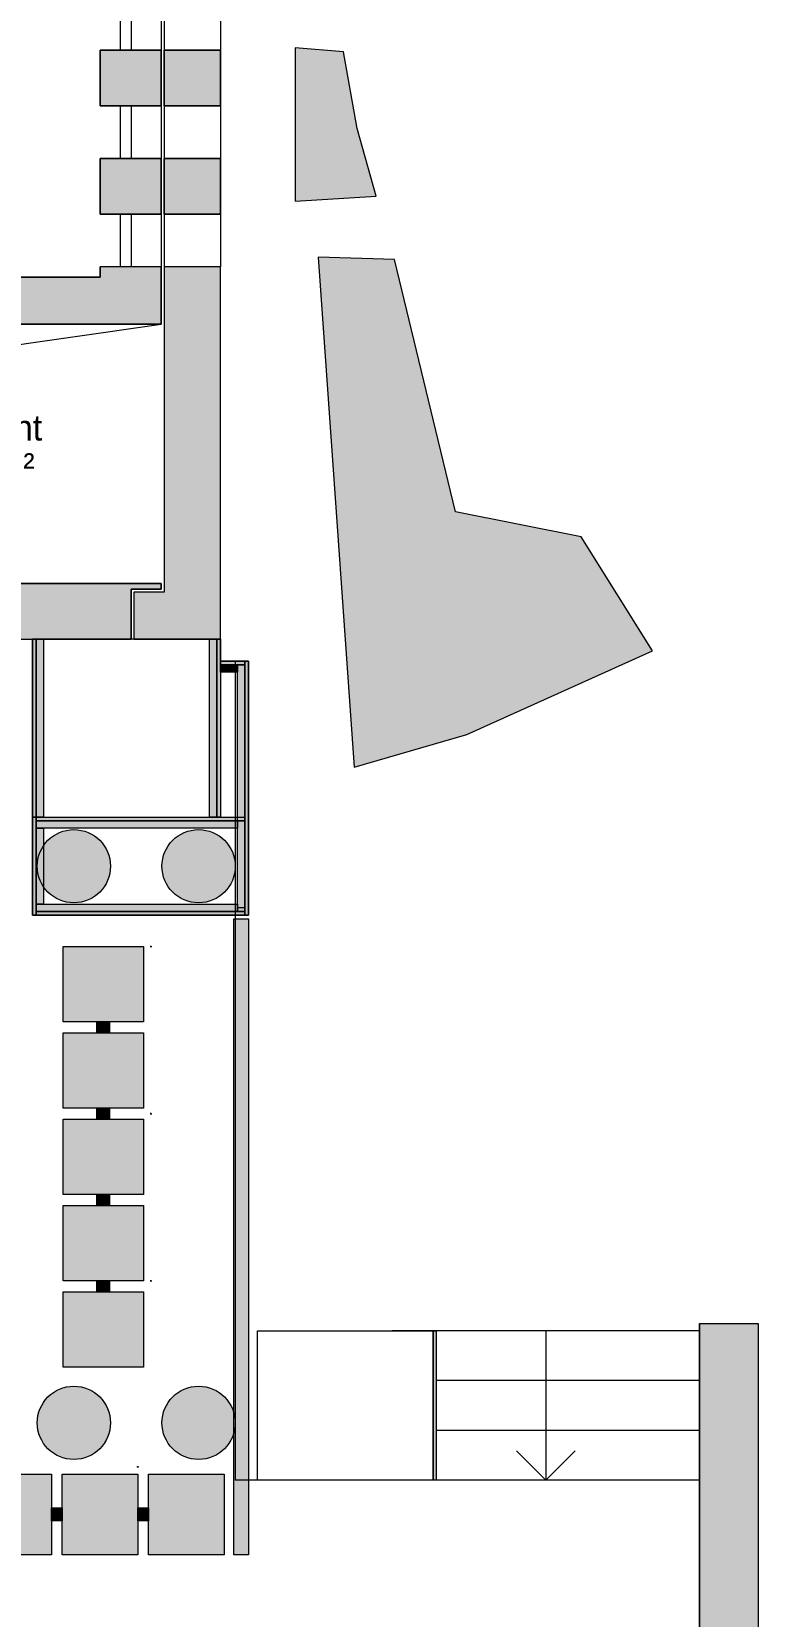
# Model space of a CAD drawing. Header units: inches. Extents: x 50200 to 250609, y 23637 to 115190.
# Drawn here: x 203055 to 208013, y 88071 to 98886 of the extents above; entities that cross this region are included whole.
import ezdxf

# ---------------------------------------------------------------- set-up
doc = ezdxf.new("R2010")
doc.units = ezdxf.units.IN
doc.header["$LTSCALE"] = 200
doc.header["$MEASUREMENT"] = 0
doc.header["$PDMODE"] = 34
doc.header["$PDSIZE"] = 5
doc.linetypes.add('Standardmuster', pattern=[0])
doc.linetypes.add('Volllinie', pattern=[0])
doc.layers.add('Grundebene', color=7, linetype='Continuous')
doc.styles.add('ARIAL', font='arial.ttf', dxfattribs={"height": 0.2})

# ---------------------------------------------------------------- blocks, each defined once
blk = doc.blocks.new('Color_Area-1B8E')
at = {"layer": 'Grundebene', "true_color": 0x000000, "transparency": 33554687}
blk.add_hatch(color=18, dxfattribs=at).paths.add_polyline_path([(207613, 90070), (208013, 90070), (208013, 85760), (207613, 85760)], flags=0)
at = {"layer": 'Grundebene', "color": 18, "linetype": 'Volllinie', "lineweight": 13, "true_color": 0x000000}
for p, q in [((207613, 90070), (208013, 90070)), ((207613, 85760), (207613, 90070)), ((208013, 90070), (208013, 85760)), ((208013, 85760), (207613, 85760))]:
    blk.add_line(p, q, dxfattribs=at)
blk = doc.blocks.new('Color_Area-1C85')
at = {"layer": 'Grundebene', "true_color": 0x000000, "transparency": 33554687}
blk.add_hatch(color=18, dxfattribs=at).paths.add_polyline_path([(203819, 92642), (203819, 92127), (203269, 92127), (203269, 92642)], flags=0)
at = {"layer": 'Grundebene', "color": 18, "linetype": 'Volllinie', "lineweight": 13, "true_color": 0x000000}
for p, q in [((203269, 92127), (203269, 92642)), ((203269, 92642), (203819, 92642)), ((203819, 92642), (203819, 92127)), ((203819, 92127), (203269, 92127))]:
    blk.add_line(p, q, dxfattribs=at)
blk = doc.blocks.new('Color_Area-1C8B')
at = {"layer": 'Grundebene', "true_color": 0x000000, "transparency": 33554687}
blk.add_hatch(color=18, dxfattribs=at).paths.add_polyline_path([(203587, 92127), (203587, 92053), (203500, 92053), (203500, 92127)], flags=0)
at = {"layer": 'Grundebene', "color": 18, "linetype": 'Volllinie', "lineweight": 13, "true_color": 0x000000}
for p, q in [((203500, 92053), (203500, 92127)), ((203500, 92127), (203587, 92127)), ((203587, 92053), (203500, 92053)), ((203587, 92127), (203587, 92053))]:
    blk.add_line(p, q, dxfattribs=at)
blk = doc.blocks.new('Color_Area-1C91')
at = {"layer": 'Grundebene', "true_color": 0x000000, "transparency": 33554687}
blk.add_hatch(color=18, dxfattribs=at).paths.add_polyline_path([(203819, 92053), (203819, 91538), (203269, 91538), (203269, 92053)], flags=0)
at = {"layer": 'Grundebene', "color": 18, "linetype": 'Volllinie', "lineweight": 13, "true_color": 0x000000}
for p, q in [((203269, 91538), (203269, 92053)), ((203269, 92053), (203819, 92053)), ((203819, 92053), (203819, 91538)), ((203819, 91538), (203269, 91538))]:
    blk.add_line(p, q, dxfattribs=at)
blk = doc.blocks.new('Color_Area-1C97')
at = {"layer": 'Grundebene', "true_color": 0x000000, "transparency": 33554687}
blk.add_hatch(color=18, dxfattribs=at).paths.add_polyline_path([(203587, 91538), (203587, 91464), (203500, 91464), (203500, 91538)], flags=0)
at = {"layer": 'Grundebene', "color": 18, "linetype": 'Volllinie', "lineweight": 13, "true_color": 0x000000}
for p, q in [((203500, 91464), (203500, 91538)), ((203500, 91538), (203587, 91538)), ((203587, 91538), (203587, 91464)), ((203587, 91464), (203500, 91464))]:
    blk.add_line(p, q, dxfattribs=at)
blk = doc.blocks.new('Color_Area-1C9D')
at = {"layer": 'Grundebene', "true_color": 0x000000, "transparency": 33554687}
blk.add_hatch(color=18, dxfattribs=at).paths.add_polyline_path([(203819, 91464), (203819, 90949), (203269, 90949), (203269, 91464)], flags=0)
at = {"layer": 'Grundebene', "color": 18, "linetype": 'Volllinie', "lineweight": 13, "true_color": 0x000000}
for p, q in [((203269, 90949), (203269, 91464)), ((203269, 91464), (203819, 91464)), ((203819, 91464), (203819, 90949)), ((203819, 90949), (203269, 90949))]:
    blk.add_line(p, q, dxfattribs=at)
blk = doc.blocks.new('Color_Area-1CA3')
at = {"layer": 'Grundebene', "true_color": 0x000000, "transparency": 33554687}
blk.add_hatch(color=18, dxfattribs=at).paths.add_polyline_path([(203587, 90949), (203587, 90875), (203500, 90875), (203500, 90949)], flags=0)
at = {"layer": 'Grundebene', "color": 18, "linetype": 'Volllinie', "lineweight": 13, "true_color": 0x000000}
for p, q in [((203500, 90875), (203500, 90949)), ((203500, 90949), (203587, 90949)), ((203587, 90875), (203500, 90875)), ((203587, 90949), (203587, 90875))]:
    blk.add_line(p, q, dxfattribs=at)
blk = doc.blocks.new('Color_Area-1CA9')
at = {"layer": 'Grundebene', "true_color": 0x000000, "transparency": 33554687}
blk.add_hatch(color=18, dxfattribs=at).paths.add_polyline_path([(203819, 90875), (203819, 90360), (203269, 90360), (203269, 90875)], flags=0)
at = {"layer": 'Grundebene', "color": 18, "linetype": 'Volllinie', "lineweight": 13, "true_color": 0x000000}
for p, q in [((203269, 90360), (203269, 90875)), ((203269, 90875), (203819, 90875)), ((203819, 90875), (203819, 90360)), ((203819, 90360), (203269, 90360))]:
    blk.add_line(p, q, dxfattribs=at)
blk = doc.blocks.new('Color_Area-1CB2')
at = {"layer": 'Grundebene', "true_color": 0x000000, "transparency": 33554687}
blk.add_hatch(color=18, dxfattribs=at).paths.add_polyline_path([(203269, 89771), (203269, 90286), (203819, 90286), (203819, 89771)], flags=0)
at = {"layer": 'Grundebene', "color": 18, "linetype": 'Volllinie', "lineweight": 13, "true_color": 0x000000}
for p, q in [((203269, 89771), (203269, 90286)), ((203269, 90286), (203819, 90286)), ((203819, 90286), (203819, 89771)), ((203819, 89771), (203269, 89771))]:
    blk.add_line(p, q, dxfattribs=at)
blk = doc.blocks.new('Color_Area-1CB8')
at = {"layer": 'Grundebene', "true_color": 0x000000, "transparency": 33554687}
blk.add_hatch(color=18, dxfattribs=at).paths.add_polyline_path([(203587, 90360), (203587, 90286), (203500, 90286), (203500, 90360)], flags=0)
at = {"layer": 'Grundebene', "color": 18, "linetype": 'Volllinie', "lineweight": 13, "true_color": 0x000000}
for p, q in [((203500, 90286), (203500, 90360)), ((203500, 90360), (203587, 90360)), ((203587, 90360), (203587, 90286)), ((203587, 90286), (203500, 90286))]:
    blk.add_line(p, q, dxfattribs=at)
blk = doc.blocks.new('Gruppe-69-1C83')
at = {"layer": 'Grundebene', "color": 18, "linetype": 'Volllinie', "lineweight": 13, "true_color": 0x000000}
for points in [[(203819, 92642), (203819, 92127), (203269, 92127), (203269, 92642), (203819, 92642)], [(203819, 92053), (203819, 91538), (203269, 91538), (203269, 92053), (203819, 92053)], [(203587, 92127), (203587, 92053), (203500, 92053), (203500, 92127), (203587, 92127)], [(203587, 91538), (203587, 91464), (203500, 91464), (203500, 91538), (203587, 91538)], [(203819, 91464), (203819, 90949), (203269, 90949), (203269, 91464), (203819, 91464)], [(203819, 90875), (203819, 90360), (203269, 90360), (203269, 90875), (203819, 90875)], [(203587, 90949), (203587, 90875), (203500, 90875), (203500, 90949), (203587, 90949)], [(203587, 90360), (203587, 90286), (203500, 90286), (203500, 90360), (203587, 90360)], [(203269, 89771), (203269, 90286), (203819, 90286), (203819, 89771), (203269, 89771)]]:
    blk.add_lwpolyline(points, dxfattribs=at)
at = {"layer": 'Grundebene', "color": 18, "linetype": 'Standardmuster', "lineweight": 13, "true_color": 0x000000}
for p in [(203869, 92642), (203869, 91501), (203869, 90360)]:
    blk.add_point(p, dxfattribs=at)
at = {"layer": 'Grundebene'}
for name in ['Color_Area-1C85', 'Color_Area-1C91', 'Color_Area-1C8B', 'Color_Area-1C97', 'Color_Area-1C9D', 'Color_Area-1CA9', 'Color_Area-1CA3', 'Color_Area-1CB8', 'Color_Area-1CB2']:
    blk.add_blockref(name, (0, 0), dxfattribs=at)
blk = doc.blocks.new('Color_Area-1DF3')
at = {"layer": 'Grundebene', "true_color": 0x000000, "transparency": 33554687}
blk.add_hatch(color=18, dxfattribs=at).paths.add_polyline_path([(204853, 98776), (204853, 97730), (205405, 97763), (205276, 98226), (205183, 98747)], flags=0)
at = {"layer": 'Grundebene', "color": 18, "linetype": 'Volllinie', "lineweight": 13, "true_color": 0x000000}
for p, q in [((204853, 98776), (204853, 97730)), ((205183, 98747), (204853, 98776)), ((205276, 98226), (205183, 98747)), ((205405, 97763), (205276, 98226)), ((204853, 97730), (205405, 97763))]:
    blk.add_line(p, q, dxfattribs=at)
blk = doc.blocks.new('Color_Area-1E01')
at = {"layer": 'Grundebene', "true_color": 0x000000, "transparency": 33554687}
blk.add_hatch(color=18, dxfattribs=at).paths.add_polyline_path([(205011, 97347), (205256, 93866), (206025, 94090), (207292, 94661), (206804, 95437), (205947, 95608), (205530, 97331)], flags=0)
at = {"layer": 'Grundebene', "color": 18, "linetype": 'Volllinie', "lineweight": 13, "true_color": 0x000000}
for p, q in [((205011, 97347), (205256, 93866)), ((205530, 97331), (205011, 97347)), ((205947, 95608), (205530, 97331)), ((206804, 95437), (205947, 95608)), ((207292, 94661), (206804, 95437)), ((206025, 94090), (207292, 94661)), ((205256, 93866), (206025, 94090))]:
    blk.add_line(p, q, dxfattribs=at)
blk = doc.blocks.new('Color_Area-2116')
at = {"layer": 'Grundebene', "true_color": 0x000000, "transparency": 33554687}
blk.add_hatch(color=18, dxfattribs=at).paths.add_polyline_path([(203958, 98760), (203958, 98380), (204343, 98380), (204343, 98760)], flags=0)
at = {"layer": 'Grundebene', "color": 18, "linetype": 'Volllinie', "lineweight": 13, "true_color": 0x000000}
for p, q in [((203958, 98760), (203958, 98380)), ((204343, 98760), (203958, 98760)), ((204343, 98380), (204343, 98760)), ((203958, 98380), (204343, 98380))]:
    blk.add_line(p, q, dxfattribs=at)
blk = doc.blocks.new('Color_Area-211C')
at = {"layer": 'Grundebene', "true_color": 0x000000, "transparency": 33554687}
blk.add_hatch(color=18, dxfattribs=at).paths.add_polyline_path([(203958, 97640), (204343, 97640), (204343, 98020), (203958, 98020)], flags=0)
at = {"layer": 'Grundebene', "color": 18, "linetype": 'Volllinie', "lineweight": 13, "true_color": 0x000000}
for p, q in [((204343, 98020), (203958, 98020)), ((203958, 98020), (203958, 97640)), ((204343, 97640), (204343, 98020)), ((203958, 97640), (204343, 97640))]:
    blk.add_line(p, q, dxfattribs=at)
blk = doc.blocks.new('Color_Area-2122')
at = {"layer": 'Grundebene', "true_color": 0x000000, "transparency": 33554687}
blk.add_hatch(color=18, dxfattribs=at).paths.add_polyline_path([(203958, 95060), (203753, 95060), (203753, 94740), (204343, 94740), (204343, 97280), (203958, 97280)], flags=0)
at = {"layer": 'Grundebene', "color": 18, "linetype": 'Volllinie', "lineweight": 13, "true_color": 0x000000}
for p, q in [((204343, 97280), (203958, 97280)), ((203958, 97280), (203958, 95060)), ((204343, 94740), (204343, 97280)), ((203958, 95060), (203753, 95060)), ((203753, 95060), (203753, 94740)), ((203753, 94740), (204343, 94740))]:
    blk.add_line(p, q, dxfattribs=at)
blk = doc.blocks.new('Color_Area-2194')
at = {"layer": 'Grundebene', "true_color": 0x000000, "transparency": 33554687}
blk.add_hatch(color=18, dxfattribs=at).paths.add_polyline_path([(198914, 97210), (198914, 96570), (199244, 96570), (199244, 96700), (199264, 96700), (199264, 96890), (201614, 96890), (201614, 95120), (199264, 95120), (199264, 95300), (199244, 95300), (199244, 95430), (198914, 95430), (198914, 95120), (198234, 95120), (198234, 94740), (203733, 94740), (203733, 95080), (203938, 95080), (203938, 95120), (201814, 95120), (201814, 96890), (203938, 96890), (203938, 97280), (203523, 97280), (203523, 97210)], flags=0)
at = {"layer": 'Grundebene', "color": 18, "linetype": 'Volllinie', "lineweight": 13, "true_color": 0x000000}
for p, q in [((203938, 97280), (203523, 97280)), ((203523, 97280), (203523, 97210)), ((203938, 96890), (203938, 97280)), ((198914, 97210), (198914, 96570)), ((203523, 97210), (198914, 97210)), ((199264, 96700), (199264, 96890)), ((199264, 96890), (201614, 96890)), ((201614, 96890), (201614, 95120)), ((201814, 95120), (201814, 96890)), ((201814, 96890), (203938, 96890)), ((199244, 96570), (199244, 96700)), ((199244, 96700), (199264, 96700)), ((198914, 96570), (199244, 96570)), ((199244, 95430), (198914, 95430)), ((198914, 95430), (198914, 95120)), ((199244, 95300), (199244, 95430)), ((199264, 95300), (199244, 95300)), ((199264, 95120), (199264, 95300)), ((198914, 95120), (198234, 95120)), ((198234, 95120), (198234, 94740)), ((201614, 95120), (199264, 95120)), ((203938, 95120), (201814, 95120)), ((203733, 94740), (203733, 95080)), ((203733, 95080), (203938, 95080)), ((203938, 95080), (203938, 95120)), ((198234, 94740), (203733, 94740))]:
    blk.add_line(p, q, dxfattribs=at)
blk = doc.blocks.new('Color_Area-220C')
at = {"layer": 'Grundebene', "true_color": 0x000000, "transparency": 33554687}
blk.add_hatch(color=18, dxfattribs=at).paths.add_polyline_path([(203938, 98760), (203523, 98760), (203523, 98380), (203938, 98380)], flags=0)
at = {"layer": 'Grundebene', "color": 18, "linetype": 'Volllinie', "lineweight": 13, "true_color": 0x000000}
for p, q in [((203938, 98760), (203523, 98760)), ((203523, 98760), (203523, 98380)), ((203938, 98380), (203938, 98760)), ((203523, 98380), (203938, 98380))]:
    blk.add_line(p, q, dxfattribs=at)
blk = doc.blocks.new('Color_Area-2212')
at = {"layer": 'Grundebene', "true_color": 0x000000, "transparency": 33554687}
blk.add_hatch(color=18, dxfattribs=at).paths.add_polyline_path([(203938, 98020), (203523, 98020), (203523, 97640), (203938, 97640)], flags=0)
at = {"layer": 'Grundebene', "color": 18, "linetype": 'Volllinie', "lineweight": 13, "true_color": 0x000000}
for p, q in [((203938, 98020), (203523, 98020)), ((203523, 98020), (203523, 97640)), ((203938, 97640), (203938, 98020)), ((203523, 97640), (203938, 97640))]:
    blk.add_line(p, q, dxfattribs=at)
blk = doc.blocks.new('Color_Area-25FC')
at = {"layer": 'Grundebene', "true_color": 0x000000, "transparency": 33554687}
h = blk.add_hatch(color=18, dxfattribs=at)
edge = h.paths.add_edge_path(flags=0)
edge.add_arc((203343, 93190), 250, 0, 360)
at = {"layer": 'Grundebene', "color": 18, "linetype": 'Volllinie', "lineweight": 13, "true_color": 0x000000}
blk.add_circle((203343, 93190), 250, dxfattribs=at)
blk = doc.blocks.new('Color_Area-25FF')
at = {"layer": 'Grundebene', "true_color": 0x000000, "transparency": 33554687}
h = blk.add_hatch(color=18, dxfattribs=at)
edge = h.paths.add_edge_path(flags=0)
edge.add_arc((203343, 89391), 250, 0, 360)
at = {"layer": 'Grundebene', "color": 18, "linetype": 'Volllinie', "lineweight": 13, "true_color": 0x000000}
blk.add_circle((203343, 89391), 250, dxfattribs=at)
blk = doc.blocks.new('Color_Area-2602')
at = {"layer": 'Grundebene', "true_color": 0x000000, "transparency": 33554687}
h = blk.add_hatch(color=18, dxfattribs=at)
edge = h.paths.add_edge_path(flags=0)
edge.add_arc((204194, 93190), 250, 0, 360)
at = {"layer": 'Grundebene', "color": 18, "linetype": 'Volllinie', "lineweight": 13, "true_color": 0x000000}
blk.add_circle((204194, 93190), 250, dxfattribs=at)
blk = doc.blocks.new('Color_Area-2605')
at = {"layer": 'Grundebene', "true_color": 0x000000, "transparency": 33554687}
h = blk.add_hatch(color=18, dxfattribs=at)
edge = h.paths.add_edge_path(flags=0)
edge.add_arc((204194, 89391), 250, 0, 360)
at = {"layer": 'Grundebene', "color": 18, "linetype": 'Volllinie', "lineweight": 13, "true_color": 0x000000}
blk.add_circle((204194, 89391), 250, dxfattribs=at)
blk = doc.blocks.new('VBV_Raumstempel_FM_3-2771')
at = {"layer": 'Grundebene', "color": 18, "linetype": 'Standardmuster', "lineweight": 13, "true_color": 0x000000}
blk.add_point((202305, 96407), dxfattribs=at)
blk = doc.blocks.new('MText_242-2774')
at = {"layer": 'Grundebene', "color": 18, "lineweight": 18, "true_color": 0x000000, "style": 'ARIAL', "width": 0.942587}
blk.add_text('3.80 m²', height=174.9, dxfattribs=at).set_placement((202294, 95834))
blk = doc.blocks.new('MText_243-2777')
at = {"layer": 'Grundebene', "color": 18, "lineweight": 18, "true_color": 0x000000, "style": 'ARIAL', "width": 0.943232}
blk.add_text('Schacht', height=174.9, dxfattribs=at).set_placement((202294, 96095))
blk = doc.blocks.new('MText_244-277A')
at = {"layer": 'Grundebene', "color": 18, "lineweight": 18, "true_color": 0x000000, "style": 'ARIAL', "width": 0.92992}
blk.add_text('008', height=174.9, dxfattribs=at).set_placement((202295, 96360))
blk = doc.blocks.new('Gruppe-136-276F')
at = {"layer": 'Grundebene'}
for name in ['MText_244-277A', 'VBV_Raumstempel_FM_3-2771', 'MText_243-2777', 'MText_242-2774']:
    blk.add_blockref(name, (0, 0), dxfattribs=at)
blk = doc.blocks.new('Color_Area-2CCF')
at = {"layer": 'Grundebene', "true_color": 0x000000, "transparency": 33554687}
blk.add_hatch(color=18, dxfattribs=at).paths.add_polyline_path([(205795, 90020), (205815, 90020), (205815, 89000), (205795, 89000)], flags=0)
at = {"layer": 'Grundebene', "color": 18, "linetype": 'Volllinie', "lineweight": 13, "true_color": 0x000000}
for p, q in [((205795, 90020), (205815, 90020)), ((205795, 89000), (205795, 90020)), ((205815, 90020), (205815, 89000)), ((205815, 89000), (205795, 89000))]:
    blk.add_line(p, q, dxfattribs=at)
blk = doc.blocks.new('Color_Area-2CD5')
at = {"layer": 'Grundebene', "true_color": 0x000000, "transparency": 33554687}
blk.add_hatch(color=18, dxfattribs=at).paths.add_polyline_path([(204434, 92830), (204534, 92830), (204534, 88491), (204434, 88491)], flags=0)
at = {"layer": 'Grundebene', "color": 18, "linetype": 'Volllinie', "lineweight": 13, "true_color": 0x000000}
for p, q in [((204434, 92830), (204534, 92830)), ((204434, 88491), (204434, 92830)), ((204534, 92830), (204534, 88491)), ((204534, 88491), (204434, 88491))]:
    blk.add_line(p, q, dxfattribs=at)
blk = doc.blocks.new('Color_Area-2E21')
at = {"layer": 'Grundebene', "true_color": 0x000000, "transparency": 33554687}
blk.add_hatch(color=18, dxfattribs=at).paths.add_polyline_path([(201497, 89041), (202012, 89041), (202012, 88491), (201497, 88491)], flags=0)
at = {"layer": 'Grundebene', "color": 18, "linetype": 'Volllinie', "lineweight": 13, "true_color": 0x000000}
for p, q in [((201497, 89041), (202012, 89041)), ((201497, 88491), (201497, 89041)), ((202012, 89041), (202012, 88491)), ((202012, 88491), (201497, 88491))]:
    blk.add_line(p, q, dxfattribs=at)
blk = doc.blocks.new('Color_Area-2E27')
at = {"layer": 'Grundebene', "true_color": 0x000000, "transparency": 33554687}
blk.add_hatch(color=18, dxfattribs=at).paths.add_polyline_path([(202012, 88810), (202086, 88810), (202086, 88723), (202012, 88723)], flags=0)
at = {"layer": 'Grundebene', "color": 18, "linetype": 'Volllinie', "lineweight": 13, "true_color": 0x000000}
for p, q in [((202012, 88810), (202086, 88810)), ((202012, 88723), (202012, 88810)), ((202086, 88810), (202086, 88723)), ((202086, 88723), (202012, 88723))]:
    blk.add_line(p, q, dxfattribs=at)
blk = doc.blocks.new('Color_Area-2E2D')
at = {"layer": 'Grundebene', "true_color": 0x000000, "transparency": 33554687}
blk.add_hatch(color=18, dxfattribs=at).paths.add_polyline_path([(202086, 89041), (202601, 89041), (202601, 88491), (202086, 88491)], flags=0)
at = {"layer": 'Grundebene', "color": 18, "linetype": 'Volllinie', "lineweight": 13, "true_color": 0x000000}
for p, q in [((202086, 89041), (202601, 89041)), ((202086, 88491), (202086, 89041)), ((202601, 89041), (202601, 88491)), ((202601, 88491), (202086, 88491))]:
    blk.add_line(p, q, dxfattribs=at)
blk = doc.blocks.new('Color_Area-2E33')
at = {"layer": 'Grundebene', "true_color": 0x000000, "transparency": 33554687}
blk.add_hatch(color=18, dxfattribs=at).paths.add_polyline_path([(202601, 88810), (202675, 88810), (202675, 88723), (202601, 88723)], flags=0)
at = {"layer": 'Grundebene', "color": 18, "linetype": 'Volllinie', "lineweight": 13, "true_color": 0x000000}
for p, q in [((202601, 88810), (202675, 88810)), ((202601, 88723), (202601, 88810)), ((202675, 88810), (202675, 88723)), ((202675, 88723), (202601, 88723))]:
    blk.add_line(p, q, dxfattribs=at)
blk = doc.blocks.new('Color_Area-2E39')
at = {"layer": 'Grundebene', "true_color": 0x000000, "transparency": 33554687}
blk.add_hatch(color=18, dxfattribs=at).paths.add_polyline_path([(202675, 89041), (203190, 89041), (203190, 88491), (202675, 88491)], flags=0)
at = {"layer": 'Grundebene', "color": 18, "linetype": 'Volllinie', "lineweight": 13, "true_color": 0x000000}
for p, q in [((202675, 89041), (203190, 89041)), ((202675, 88491), (202675, 89041)), ((203190, 89041), (203190, 88491)), ((203190, 88491), (202675, 88491))]:
    blk.add_line(p, q, dxfattribs=at)
blk = doc.blocks.new('Color_Area-2E3F')
at = {"layer": 'Grundebene', "true_color": 0x000000, "transparency": 33554687}
blk.add_hatch(color=18, dxfattribs=at).paths.add_polyline_path([(203190, 88810), (203264, 88810), (203264, 88723), (203190, 88723)], flags=0)
at = {"layer": 'Grundebene', "color": 18, "linetype": 'Volllinie', "lineweight": 13, "true_color": 0x000000}
for p, q in [((203190, 88810), (203264, 88810)), ((203190, 88723), (203190, 88810)), ((203264, 88810), (203264, 88723)), ((203264, 88723), (203190, 88723))]:
    blk.add_line(p, q, dxfattribs=at)
blk = doc.blocks.new('Color_Area-2E45')
at = {"layer": 'Grundebene', "true_color": 0x000000, "transparency": 33554687}
blk.add_hatch(color=18, dxfattribs=at).paths.add_polyline_path([(203264, 89041), (203779, 89041), (203779, 88491), (203264, 88491)], flags=0)
at = {"layer": 'Grundebene', "color": 18, "linetype": 'Volllinie', "lineweight": 13, "true_color": 0x000000}
for p, q in [((203264, 89041), (203779, 89041)), ((203264, 88491), (203264, 89041)), ((203779, 89041), (203779, 88491)), ((203779, 88491), (203264, 88491))]:
    blk.add_line(p, q, dxfattribs=at)
blk = doc.blocks.new('Color_Area-2E4E')
at = {"layer": 'Grundebene', "true_color": 0x000000, "transparency": 33554687}
blk.add_hatch(color=18, dxfattribs=at).paths.add_polyline_path([(204368, 88491), (203853, 88491), (203853, 89041), (204368, 89041)], flags=0)
at = {"layer": 'Grundebene', "color": 18, "linetype": 'Volllinie', "lineweight": 13, "true_color": 0x000000}
for p, q in [((203853, 88491), (203853, 89041)), ((203853, 89041), (204368, 89041)), ((204368, 89041), (204368, 88491)), ((204368, 88491), (203853, 88491))]:
    blk.add_line(p, q, dxfattribs=at)
blk = doc.blocks.new('Color_Area-2E54')
at = {"layer": 'Grundebene', "true_color": 0x000000, "transparency": 33554687}
blk.add_hatch(color=18, dxfattribs=at).paths.add_polyline_path([(203779, 88810), (203853, 88810), (203853, 88723), (203779, 88723)], flags=0)
at = {"layer": 'Grundebene', "color": 18, "linetype": 'Volllinie', "lineweight": 13, "true_color": 0x000000}
for p, q in [((203779, 88810), (203853, 88810)), ((203779, 88723), (203779, 88810)), ((203853, 88810), (203853, 88723)), ((203853, 88723), (203779, 88723))]:
    blk.add_line(p, q, dxfattribs=at)
blk = doc.blocks.new('Gruppe-431-2E1F')
at = {"layer": 'Grundebene', "color": 18, "linetype": 'Volllinie', "lineweight": 13, "true_color": 0x000000}
for points in [[(201497, 89041), (202012, 89041), (202012, 88491), (201497, 88491), (201497, 89041)], [(202086, 89041), (202601, 89041), (202601, 88491), (202086, 88491), (202086, 89041)], [(202675, 89041), (203190, 89041), (203190, 88491), (202675, 88491), (202675, 89041)], [(203264, 89041), (203779, 89041), (203779, 88491), (203264, 88491), (203264, 89041)], [(204368, 88491), (203853, 88491), (203853, 89041), (204368, 89041), (204368, 88491)], [(202012, 88810), (202086, 88810), (202086, 88723), (202012, 88723), (202012, 88810)], [(202601, 88810), (202675, 88810), (202675, 88723), (202601, 88723), (202601, 88810)], [(203190, 88810), (203264, 88810), (203264, 88723), (203190, 88723), (203190, 88810)], [(203779, 88810), (203853, 88810), (203853, 88723), (203779, 88723), (203779, 88810)]]:
    blk.add_lwpolyline(points, dxfattribs=at)
at = {"layer": 'Grundebene', "color": 18, "linetype": 'Standardmuster', "lineweight": 13, "true_color": 0x000000}
for p in [(201497, 89091), (202638, 89091), (203779, 89091)]:
    blk.add_point(p, dxfattribs=at)
at = {"layer": 'Grundebene'}
for name in ['Color_Area-2E21', 'Color_Area-2E2D', 'Color_Area-2E39', 'Color_Area-2E45', 'Color_Area-2E4E', 'Color_Area-2E27', 'Color_Area-2E33', 'Color_Area-2E3F', 'Color_Area-2E54']:
    blk.add_blockref(name, (0, 0), dxfattribs=at)
blk = doc.blocks.new('Color_Area-318C')
at = {"layer": 'Grundebene', "true_color": 0x000000, "transparency": 33554687}
blk.add_hatch(color=18, dxfattribs=at).paths.add_polyline_path([(204459, 94565), (204509, 94565), (204509, 92905), (204459, 92905)], flags=0)
at = {"layer": 'Grundebene', "color": 18, "linetype": 'Volllinie', "lineweight": 13, "true_color": 0x000000}
for p, q in [((204459, 94565), (204509, 94565)), ((204459, 92905), (204459, 94565)), ((204509, 94565), (204509, 92905)), ((204509, 92905), (204459, 92905))]:
    blk.add_line(p, q, dxfattribs=at)
blk = doc.blocks.new('Color_Area-3192')
at = {"layer": 'Grundebene', "true_color": 0x000000, "transparency": 33554687}
blk.add_hatch(color=18, dxfattribs=at).paths.add_polyline_path([(204509, 94590), (204534, 94590), (204534, 92855), (204509, 92855)], flags=0)
at = {"layer": 'Grundebene', "color": 18, "linetype": 'Volllinie', "lineweight": 13, "true_color": 0x000000}
for p, q in [((204509, 94590), (204534, 94590)), ((204509, 92855), (204509, 94590)), ((204534, 94590), (204534, 92855)), ((204534, 92855), (204509, 92855))]:
    blk.add_line(p, q, dxfattribs=at)
blk = doc.blocks.new('Color_Area-3198')
at = {"layer": 'Grundebene', "true_color": 0x000000, "transparency": 33554687}
blk.add_hatch(color=18, dxfattribs=at).paths.add_polyline_path([(204459, 92930), (204459, 92880), (203085, 92880), (203085, 92930)], flags=0)
at = {"layer": 'Grundebene', "color": 18, "linetype": 'Volllinie', "lineweight": 13, "true_color": 0x000000}
for p, q in [((203085, 92880), (203085, 92930)), ((203085, 92930), (204459, 92930)), ((204459, 92930), (204459, 92880)), ((204459, 92880), (203085, 92880))]:
    blk.add_line(p, q, dxfattribs=at)
blk = doc.blocks.new('Color_Area-319E')
at = {"layer": 'Grundebene', "true_color": 0x000000, "transparency": 33554687}
blk.add_hatch(color=18, dxfattribs=at).paths.add_polyline_path([(204509, 92880), (204509, 92855), (203085, 92855), (203085, 92880)], flags=0)
at = {"layer": 'Grundebene', "color": 18, "linetype": 'Volllinie', "lineweight": 13, "true_color": 0x000000}
for p, q in [((203085, 92855), (203085, 92880)), ((203085, 92880), (204509, 92880)), ((204509, 92855), (203085, 92855)), ((204509, 92880), (204509, 92855))]:
    blk.add_line(p, q, dxfattribs=at)
blk = doc.blocks.new('Color_Area-31A8')
at = {"layer": 'Grundebene', "true_color": 0x000000, "transparency": 33554687}
blk.add_hatch(color=18, dxfattribs=at).paths.add_polyline_path([(204343, 94565), (204459, 94565), (204459, 94515), (204343, 94515)], flags=0)
at = {"layer": 'Grundebene', "color": 18, "linetype": 'Volllinie', "lineweight": 13, "true_color": 0x000000}
for p, q in [((204343, 94565), (204459, 94565)), ((204343, 94515), (204343, 94565)), ((204459, 94565), (204459, 94515)), ((204459, 94515), (204343, 94515))]:
    blk.add_line(p, q, dxfattribs=at)
blk = doc.blocks.new('Color_Area-31AE')
at = {"layer": 'Grundebene', "true_color": 0x000000, "transparency": 33554687}
blk.add_hatch(color=18, dxfattribs=at).paths.add_polyline_path([(204343, 94590), (204509, 94590), (204509, 94565), (204343, 94565)], flags=0)
at = {"layer": 'Grundebene', "color": 18, "linetype": 'Volllinie', "lineweight": 13, "true_color": 0x000000}
for p, q in [((204343, 94590), (204509, 94590)), ((204343, 94565), (204343, 94590)), ((204509, 94565), (204343, 94565)), ((204509, 94590), (204509, 94565))]:
    blk.add_line(p, q, dxfattribs=at)
blk = doc.blocks.new('Color_Area-31B4')
at = {"layer": 'Grundebene', "true_color": 0x000000, "transparency": 33554687}
blk.add_hatch(color=18, dxfattribs=at).paths.add_polyline_path([(203135, 94740), (203135, 93525), (203085, 93525), (203085, 94740)], flags=0)
at = {"layer": 'Grundebene', "color": 18, "linetype": 'Volllinie', "lineweight": 13, "true_color": 0x000000}
for p, q in [((203085, 93525), (203085, 94740)), ((203085, 94740), (203135, 94740)), ((203135, 94740), (203135, 93525)), ((203135, 93525), (203085, 93525))]:
    blk.add_line(p, q, dxfattribs=at)
blk = doc.blocks.new('Color_Area-31BA')
at = {"layer": 'Grundebene', "true_color": 0x000000, "transparency": 33554687}
blk.add_hatch(color=18, dxfattribs=at).paths.add_polyline_path([(203085, 94740), (203085, 93525), (203060, 93525), (203060, 94740)], flags=0)
at = {"layer": 'Grundebene', "color": 18, "linetype": 'Volllinie', "lineweight": 13, "true_color": 0x000000}
for p, q in [((203060, 93525), (203060, 94740)), ((203060, 94740), (203085, 94740)), ((203085, 94740), (203085, 93525)), ((203085, 93525), (203060, 93525))]:
    blk.add_line(p, q, dxfattribs=at)
blk = doc.blocks.new('Color_Area-31C0')
at = {"layer": 'Grundebene', "true_color": 0x000000, "transparency": 33554687}
blk.add_hatch(color=18, dxfattribs=at).paths.add_polyline_path([(203085, 92855), (203060, 92855), (203060, 93525), (203085, 93525)], flags=0)
at = {"layer": 'Grundebene', "color": 18, "linetype": 'Volllinie', "lineweight": 13, "true_color": 0x000000}
for p, q in [((203060, 92855), (203060, 93525)), ((203060, 93525), (203085, 93525)), ((203085, 93525), (203085, 92855)), ((203085, 92855), (203060, 92855))]:
    blk.add_line(p, q, dxfattribs=at)
blk = doc.blocks.new('Color_Area-31FC')
at = {"layer": 'Grundebene', "true_color": 0x000000, "transparency": 33554687}
blk.add_hatch(color=18, dxfattribs=at).paths.add_polyline_path([(203085, 93450), (203085, 93500), (204459, 93500), (204459, 93450)], flags=0)
at = {"layer": 'Grundebene', "color": 18, "linetype": 'Volllinie', "lineweight": 13, "true_color": 0x000000}
for p, q in [((203085, 93450), (203085, 93500)), ((203085, 93500), (204459, 93500)), ((204459, 93450), (203085, 93450)), ((204459, 93500), (204459, 93450))]:
    blk.add_line(p, q, dxfattribs=at)
blk = doc.blocks.new('Color_Area-3202')
at = {"layer": 'Grundebene', "true_color": 0x000000, "transparency": 33554687}
blk.add_hatch(color=18, dxfattribs=at).paths.add_polyline_path([(203085, 93500), (203085, 93525), (204509, 93525), (204509, 93500)], flags=0)
at = {"layer": 'Grundebene', "color": 18, "linetype": 'Volllinie', "lineweight": 13, "true_color": 0x000000}
for p, q in [((203085, 93500), (203085, 93525)), ((203085, 93525), (204509, 93525)), ((204509, 93500), (203085, 93500)), ((204509, 93525), (204509, 93500))]:
    blk.add_line(p, q, dxfattribs=at)
blk = doc.blocks.new('Color_Area-3208')
at = {"layer": 'Grundebene', "true_color": 0x000000, "transparency": 33554687}
blk.add_hatch(color=18, dxfattribs=at).paths.add_polyline_path([(203135, 92930), (203085, 92930), (203085, 93450), (203135, 93450)], flags=0)
at = {"layer": 'Grundebene', "color": 18, "linetype": 'Volllinie', "lineweight": 13, "true_color": 0x000000}
for p, q in [((203085, 92930), (203085, 93450)), ((203085, 93450), (203135, 93450)), ((203135, 93450), (203135, 92930)), ((203135, 92930), (203085, 92930))]:
    blk.add_line(p, q, dxfattribs=at)
blk = doc.blocks.new('Color_Area-320E')
at = {"layer": 'Grundebene', "true_color": 0x000000, "transparency": 33554687}
blk.add_hatch(color=18, dxfattribs=at).paths.add_polyline_path([(204509, 92880), (204459, 92880), (204459, 93500), (204509, 93500)], flags=0)
at = {"layer": 'Grundebene', "color": 18, "linetype": 'Volllinie', "lineweight": 13, "true_color": 0x000000}
for p, q in [((204459, 92880), (204459, 93500)), ((204459, 93500), (204509, 93500)), ((204509, 93500), (204509, 92880)), ((204509, 92880), (204459, 92880))]:
    blk.add_line(p, q, dxfattribs=at)
blk = doc.blocks.new('Color_Area-3214')
at = {"layer": 'Grundebene', "true_color": 0x000000, "transparency": 33554687}
blk.add_hatch(color=18, dxfattribs=at).paths.add_polyline_path([(204318, 94740), (204318, 93525), (204268, 93525), (204268, 94740)], flags=0)
at = {"layer": 'Grundebene', "color": 18, "linetype": 'Volllinie', "lineweight": 13, "true_color": 0x000000}
for p, q in [((204268, 93525), (204268, 94740)), ((204268, 94740), (204318, 94740)), ((204318, 94740), (204318, 93525)), ((204318, 93525), (204268, 93525))]:
    blk.add_line(p, q, dxfattribs=at)
blk = doc.blocks.new('Color_Area-321A')
at = {"layer": 'Grundebene', "true_color": 0x000000, "transparency": 33554687}
blk.add_hatch(color=18, dxfattribs=at).paths.add_polyline_path([(204318, 93525), (204318, 94740), (204343, 94740), (204343, 93525)], flags=0)
at = {"layer": 'Grundebene', "color": 18, "linetype": 'Volllinie', "lineweight": 13, "true_color": 0x000000}
for p, q in [((204318, 93525), (204318, 94740)), ((204318, 94740), (204343, 94740)), ((204343, 94740), (204343, 93525)), ((204343, 93525), (204318, 93525))]:
    blk.add_line(p, q, dxfattribs=at)

msp = doc.modelspace()

# ---------------------------------------------------------------- linework, layer by layer
at = {"layer": 'Grundebene', "color": 18, "linetype": 'Volllinie', "lineweight": 13, "true_color": 0x000000}
for p, q in [((203658, 99120), (203658, 98760)), ((203733, 99120), (203733, 98760)), ((203938, 99120), (203938, 98760)), ((203958, 99120), (203958, 98760)), ((204343, 99120), (204343, 98760)), ((203523, 98380), (203523, 98760)), ((203938, 98760), (203523, 98760)), ((203938, 98760), (203938, 98380)), ((203938, 98380), (203523, 98380)), ((203658, 98380), (203658, 98020)), ((203733, 98380), (203733, 98020)), ((203938, 98380), (203938, 98020)), ((203958, 98380), (203958, 98020)), ((204343, 98380), (204343, 98020)), ((203523, 97640), (203523, 98020)), ((203938, 98020), (203523, 98020)), ((203938, 98020), (203938, 97640)), ((203938, 97640), (203523, 97640)), ((203658, 97640), (203658, 97280)), ((203733, 97640), (203733, 97280)), ((203938, 97640), (203938, 97280)), ((203958, 97640), (203958, 97280)), ((204343, 97640), (204343, 97280)), ((203523, 97210), (203523, 97280)), ((203938, 97280), (203523, 97280)), ((203938, 97280), (203938, 96890)), ((203958, 97280), (203958, 95060)), ((204343, 97280), (203958, 97280)), ((204343, 94740), (204343, 97280)), ((198914, 97210), (203523, 97210)), ((203938, 96890), (201814, 96890)), ((201814, 95120), (203938, 95120)), ((203938, 95080), (203733, 95080)), ((203733, 95080), (203733, 94740)), ((203938, 95120), (203938, 95080)), ((203958, 95060), (203753, 95060)), ((203753, 95060), (203753, 94740)), ((198234, 94740), (203733, 94740)), ((203753, 94740), (204343, 94740)), ((204343, 94740), (204343, 94590)), ((204444, 94590), (204343, 94590)), ((204444, 94590), (204444, 89000)), ((207613, 90020), (205515, 90020)), ((206564, 90020), (206564, 89000)), ((207613, 90070), (208013, 90070)), ((207613, 90070), (207613, 85760)), ((208013, 90070), (208013, 85760)), ((207613, 89680), (205815, 89680)), ((207613, 89340), (205815, 89340)), ((206564, 89000), (206364, 89200)), ((206564, 89000), (206764, 89200)), ((207613, 89000), (204444, 89000))]:
    msp.add_line(p, q, dxfattribs=at)
for points in [[(203938, 98760), (203523, 98760), (203523, 98380), (203938, 98380), (203938, 98760)], [(203523, 98760), (203938, 98760), (203938, 98380), (203523, 98380), (203523, 98760)], [(203958, 98760), (203958, 98380), (204343, 98380), (204343, 98760), (203958, 98760)], [(203958, 98760), (204343, 98760), (204343, 98380), (203958, 98380), (203958, 98760)], [(204853, 98776), (204853, 97730), (205405, 97763), (205276, 98226), (205183, 98747), (204853, 98776)], [(203938, 98020), (203523, 98020), (203523, 97640), (203938, 97640), (203938, 98020)], [(203523, 98020), (203938, 98020), (203938, 97640), (203523, 97640), (203523, 98020)], [(203958, 97640), (204343, 97640), (204343, 98020), (203958, 98020), (203958, 97640)], [(203958, 98020), (204343, 98020), (204343, 97640), (203958, 97640), (203958, 98020)], [(205011, 97347), (205256, 93866), (206025, 94090), (207292, 94661), (206804, 95437), (205947, 95608), (205530, 97331), (205011, 97347)], [(201814, 96890), (203938, 96890), (203938, 97280), (203523, 97280), (203523, 97210), (198914, 97210)], [(203958, 95060), (203753, 95060), (203753, 94740), (204343, 94740), (204343, 97280), (203958, 97280), (203958, 95060)], [(203938, 96890), (201814, 96890), (201814, 95120), (202080, 96624), (203938, 96890)], [(198234, 94740), (203733, 94740), (203733, 95080), (203938, 95080), (203938, 95120), (201814, 95120)], [(203060, 94740), (203060, 92855), (204534, 92855), (204534, 94590), (204343, 94590), (204343, 94740), (203060, 94740)], [(203085, 94740), (203085, 93525), (203060, 93525), (203060, 94740), (203085, 94740)], [(203135, 94740), (203135, 93525), (203085, 93525), (203085, 94740), (203135, 94740)], [(204318, 94740), (204318, 93525), (204268, 93525), (204268, 94740), (204318, 94740)], [(204318, 93525), (204318, 94740), (204343, 94740), (204343, 93525), (204318, 93525)], [(204343, 94590), (204509, 94590), (204509, 94565), (204343, 94565), (204343, 94590)], [(204343, 94565), (204459, 94565), (204459, 94515), (204343, 94515), (204343, 94565)], [(204459, 94565), (204509, 94565), (204509, 92905), (204459, 92905), (204459, 94565)], [(204509, 94590), (204534, 94590), (204534, 92855), (204509, 92855), (204509, 94590)], [(203085, 92855), (203060, 92855), (203060, 93525), (203085, 93525), (203085, 92855)], [(203085, 93500), (203085, 93525), (204509, 93525), (204509, 93500), (203085, 93500)], [(203085, 93450), (203085, 93500), (204459, 93500), (204459, 93450), (203085, 93450)], [(203135, 92930), (203085, 92930), (203085, 93450), (203135, 93450), (203135, 92930)], [(204509, 92880), (204459, 92880), (204459, 93500), (204509, 93500), (204509, 92880)], [(204459, 92930), (204459, 92880), (203085, 92880), (203085, 92930), (204459, 92930)], [(204509, 92880), (204509, 92855), (203085, 92855), (203085, 92880), (204509, 92880)], [(204434, 92830), (204534, 92830), (204534, 88491), (204434, 88491), (204434, 92830)], [(204595, 90020), (205795, 90020), (205795, 89000), (204595, 89000), (204595, 90020)], [(205795, 90020), (205815, 90020), (205815, 89000), (205795, 89000), (205795, 90020)], [(207613, 90070), (208013, 90070), (208013, 85760), (207613, 85760), (207613, 90070)]]:
    msp.add_lwpolyline(points, dxfattribs=at)
for centre in [(203343, 93190), (204194, 93190), (203343, 89391), (204194, 89391)]:
    msp.add_circle(centre, 250, dxfattribs=at)

# ---------------------------------------------------------------- block references
at = {"layer": 'Grundebene'}
for name in ['Color_Area-220C', 'Color_Area-2116', 'Color_Area-1DF3', 'Color_Area-2212', 'Color_Area-211C', 'Color_Area-1E01', 'Color_Area-2194', 'Color_Area-2122', 'Gruppe-136-276F', 'Color_Area-31BA', 'Color_Area-31B4', 'Color_Area-3214', 'Color_Area-321A', 'Color_Area-31AE', 'Color_Area-31A8', 'Color_Area-318C', 'Color_Area-3192', 'Color_Area-31C0', 'Color_Area-3202', 'Color_Area-31FC', 'Color_Area-3208', 'Color_Area-25FC', 'Color_Area-2602', 'Color_Area-320E', 'Color_Area-3198', 'Color_Area-319E', 'Color_Area-2CD5', 'Gruppe-69-1C83', 'Color_Area-2CCF', 'Color_Area-1B8E', 'Color_Area-25FF', 'Color_Area-2605', 'Gruppe-431-2E1F']:
    msp.add_blockref(name, (0, 0), dxfattribs=at)

doc.saveas('drawing.dxf')
